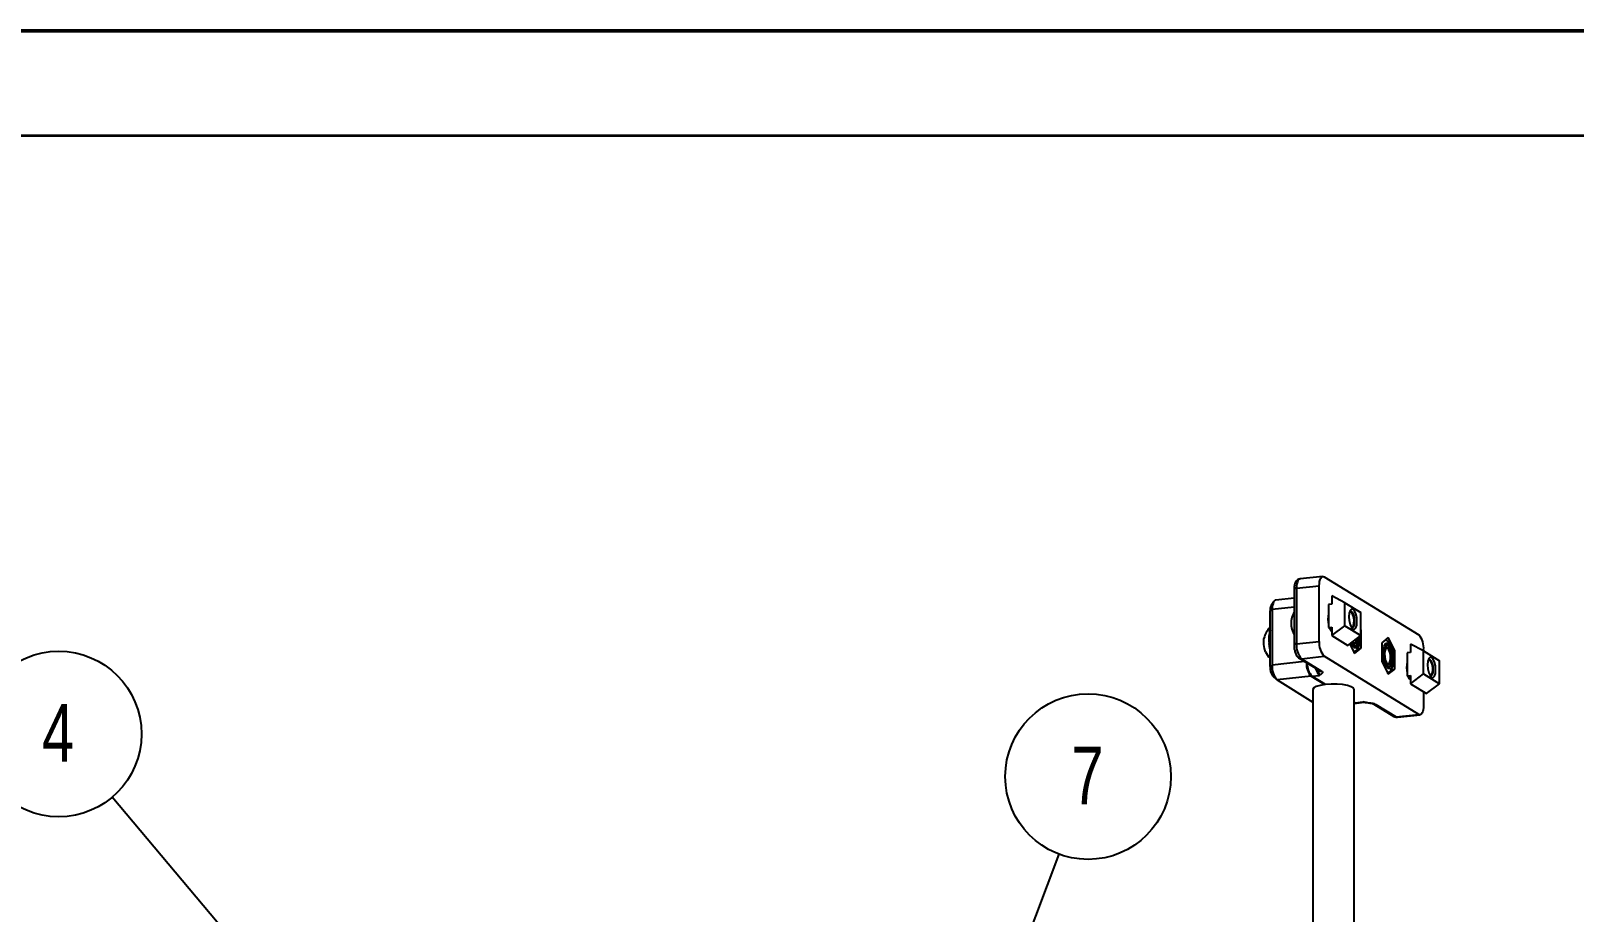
# Model space of a CAD drawing. Header units: millimetres. Extents: x 0 to 279, y 0 to 216.
# Drawn here: x 47.1 to 140.8, y 162.4 to 215.9 of the extents above; entities that cross this region are included whole.
import ezdxf

# ---------------------------------------------------------------- set-up
doc = ezdxf.new("R2010")
doc.units = ezdxf.units.MM
doc.layers.add('PAGE_BORDER', color=7, linetype='Continuous')
doc.layers.add('TITLE_BLOCK_BORDER', color=7, linetype='Continuous')
doc.styles.add('SLDTEXTSTYLE1', font='TXT', dxfattribs={"width": 0.75})
doc.dimstyles.new('SLDDIMSTYLE0', dxfattribs={"dimtxt": 0.18, "dimasz": 3.302, "dimexe": 0, "dimexo": 0.0625, "dimgap": 0, "dimtad": 0, "dimtih": 1, "dimtoh": 1, "dimdec": 0, "dimrnd": 1e-09, "dimzin": 0, "dimdsep": 46, "dimtxsty": 'Standard', "dimsah": 1, "dimcen": 0.09, "dimadec": 0, "dimazin": 0, "dimtfac": 3.302, "dimtdec": 0, "dimtofl": 0, "dimtmove": 0, "dimatfit": 3, "dimfxl": 1, "dimfrac": 2, "dimtolj": 1, "dimtzin": 0, "dimarcsym": 0})
doc.dimstyles.new('SLDDIMSTYLE1', dxfattribs={"dimtxt": 0.18, "dimasz": 1.016, "dimexe": 0, "dimexo": 0.0625, "dimgap": 0, "dimtad": 0, "dimtih": 1, "dimtoh": 1, "dimdec": 0, "dimrnd": 1e-09, "dimzin": 0, "dimdsep": 46, "dimtxsty": 'Standard', "dimblk1": 'DOT', "dimblk2": 'DOT', "dimsah": 1, "dimcen": 0.09, "dimadec": 0, "dimazin": 0, "dimtfac": 1.016, "dimtdec": 0, "dimtofl": 0, "dimtmove": 0, "dimatfit": 3, "dimldrblk": 'DOT', "dimfxl": 1, "dimfrac": 2, "dimtolj": 1, "dimtzin": 0, "dimarcsym": 0})

# ---------------------------------------------------------------- blocks, each defined once
blk = doc.blocks.new('SW_NOTE_64')
at = {"layer": 'TITLE_BLOCK_BORDER', "color": 0}
blk.add_circle((-3.243, 3.845), 5.031, dxfattribs=at)
at = {"layer": 'TITLE_BLOCK_BORDER', "color": 0, "insert": (-3.278, 5.669), "char_height": 3.5, "attachment_point": 2, "style": 'SLDTEXTSTYLE1'}
blk.add_mtext('4', dxfattribs=at)
blk = doc.blocks.new('SW_NOTE_66')
at = {"layer": 'TITLE_BLOCK_BORDER', "color": 0}
blk.add_circle((1.764, 4.711), 5.031, dxfattribs=at)
at = {"layer": 'TITLE_BLOCK_BORDER', "color": 0, "insert": (1.728, 6.535), "char_height": 3.5, "attachment_point": 2, "style": 'SLDTEXTSTYLE1'}
blk.add_mtext('7', dxfattribs=at)
blk = doc.blocks.new('_DOT')
at = {"color": 0, "linetype": 'ByBlock', "lineweight": -2}
blk.add_line((-0.5, 0), (-1, 0), dxfattribs=at)
at = {"color": 0, "linetype": 'ByBlock', "const_width": 0.5}
blk.add_lwpolyline([(-0.25, 0, 1), (0.25, 0, 1)], format="xyb", close=True, dxfattribs=at)

msp = doc.modelspace()

# ---------------------------------------------------------------- linework, layer by layer
at = {"color": 7, "linetype": 'Continuous', "lineweight": 50}
msp.add_line((0, 215.9), (279.4, 215.9), dxfattribs=at)
at = {"color": 7, "linetype": 'Continuous', "lineweight": 25}
for p, q in [((123.818, 181.986), (123.817, 178.606)), ((123.97, 182.046), (123.969, 178.666)), ((123.97, 182.046), (125.351, 182.197)), ((125.562, 182.763), (124.181, 182.612)), ((125.351, 178.817), (125.351, 182.197)), ((125.644, 182.742), (131.399, 179.213)), ((122.596, 181.244), (122.429, 180.996)), ((123.818, 181.443), (122.703, 181.321)), ((126.104, 181.079), (125.92, 181.058)), ((125.92, 181.058), (125.92, 179.658)), ((126.104, 181.586), (126.104, 181.079)), ((126.91, 181.167), (126.104, 181.586)), ((126.909, 179.767), (126.91, 181.167)), ((126.91, 181.167), (127.885, 180.569)), ((122.359, 177.29), (122.36, 180.67)), ((122.492, 180.755), (122.36, 180.67)), ((122.492, 180.755), (122.491, 177.375)), ((127.307, 180.595), (127.271, 180.629)), ((127.885, 179.169), (127.885, 180.569)), ((125.92, 179.658), (126.104, 179.678)), ((125.92, 179.658), (126.104, 179.545)), ((126.104, 179.171), (126.909, 179.767)), ((126.104, 179.678), (126.104, 179.171)), ((126.104, 179.171), (127.079, 178.573)), ((126.909, 179.767), (127.885, 179.169)), ((127.079, 178.573), (127.885, 179.169)), ((127.374, 179.69), (127.402, 179.732)), ((127.887, 179.51), (127.885, 179.514)), ((127.885, 179.509), (127.887, 179.51)), ((127.887, 178.395), (127.887, 179.51)), ((123.969, 178.666), (125.351, 178.817)), ((127.207, 178.668), (127.496, 178.076)), ((127.496, 178.076), (127.887, 178.395)), ((127.532, 178.706), (127.57, 178.763)), ((127.693, 178.373), (127.887, 178.395)), ((129.545, 179.05), (129.155, 178.732)), ((129.155, 178.732), (129.155, 177.617)), ((129.524, 178.369), (129.474, 178.416)), ((129.935, 178.254), (129.545, 179.05)), ((129.808, 178.24), (129.935, 178.254)), ((129.935, 177.138), (129.935, 178.254)), ((130.883, 178.655), (130.883, 178.148)), ((131.689, 178.236), (130.883, 178.655)), ((131.689, 176.836), (131.689, 178.236)), ((131.689, 178.236), (132.664, 177.638)), ((131.691, 178.309), (131.691, 178.235)), ((122.491, 177.375), (122.359, 177.29)), ((124.131, 177.79), (125.354, 177.04)), ((124.262, 177.762), (125.643, 177.914)), ((124.262, 177.762), (125.485, 177.012)), ((131.398, 174.385), (125.643, 177.914)), ((129.155, 177.617), (129.545, 176.82)), ((129.581, 177.45), (129.619, 177.507)), ((130.883, 178.148), (130.699, 178.127)), ((130.699, 178.127), (130.699, 176.727)), ((132.086, 177.664), (132.05, 177.698)), ((132.664, 176.238), (132.664, 177.638)), ((122.528, 176.708), (122.745, 176.502)), ((124.856, 176.699), (122.784, 176.471)), ((122.784, 176.471), (124.968, 175.132)), ((124.856, 176.699), (125.685, 176.19)), ((124.902, 176.704), (125.362, 176.754)), ((125.731, 176.195), (124.902, 176.704)), ((129.545, 176.82), (129.935, 177.138)), ((129.738, 177.117), (129.935, 177.138)), ((130.699, 176.727), (130.883, 176.747)), ((130.699, 176.727), (130.883, 176.614)), ((130.883, 176.24), (131.689, 176.836)), ((130.883, 176.747), (130.883, 176.24)), ((131.689, 176.836), (132.664, 176.238)), ((132.153, 176.759), (132.181, 176.801)), ((124.968, 175.897), (124.963, 153.734)), ((125.685, 176.223), (125.685, 176.19)), ((127.463, 153.464), (127.468, 175.896)), ((130.883, 176.24), (131.858, 175.642)), ((131.691, 175.745), (131.69, 174.929)), ((131.858, 175.642), (132.664, 176.238)), ((127.535, 175.089), (127.468, 175.13)), ((127.468, 175.097), (127.489, 175.084)), ((127.468, 175.051), (127.571, 175.062)), ((127.535, 175.089), (127.995, 175.139)), ((127.617, 175.068), (128.078, 175.118)), ((128.078, 175.114), (128.1, 175.118)), ((128.663, 175.011), (129.886, 174.261)), ((128.794, 174.983), (130.016, 174.233)), ((130.016, 174.233), (131.398, 174.385)), ((130.098, 174.212), (131.48, 174.363))]:
    msp.add_line(p, q, dxfattribs=at)
at = {"color": 8, "linetype": 'Continuous', "lineweight": 25}
for p, q in [((123.818, 180.9), (122.492, 180.755)), ((124.457, 177.591), (122.491, 177.375)), ((127.489, 175.084), (127.468, 175.081))]:
    msp.add_line(p, q, dxfattribs=at)
at = {"color": 8, "linetype": 'Continuous', "lineweight": 25, "flags": 128}
for points in [[(123.97, 182.046), (123.927, 182.04), (123.89, 182.031), (123.859, 182.021), (123.836, 182.01), (123.822, 181.998), (123.818, 181.986)], [(124.181, 182.612), (124.151, 182.604), (124.1, 182.568), (124.056, 182.505), (124.02, 182.418), (123.993, 182.309), (123.976, 182.183), (123.97, 182.046)], [(127.803, 179.108), (127.801, 178.872), (127.764, 178.645)], [(123.969, 178.666), (123.926, 178.66), (123.889, 178.652), (123.858, 178.642), (123.835, 178.63), (123.821, 178.618), (123.817, 178.606)], [(127.764, 178.645), (127.695, 178.484), (127.602, 178.408), (127.497, 178.427), (127.391, 178.538), (127.298, 178.728), (127.296, 178.733)], [(128.079, 175.118), (128.053, 175.118), (127.995, 175.139)], [(130.016, 174.233), (130.073, 174.212), (130.098, 174.212)]]:
    msp.add_lwpolyline(points, dxfattribs=at)
at = {"color": 7, "linetype": 'Continuous', "lineweight": 25, "flags": 128}
for points in [[(125.351, 182.197), (125.357, 182.335), (125.374, 182.461), (125.401, 182.569), (125.437, 182.657), (125.482, 182.72), (125.532, 182.756), (125.587, 182.763), (125.644, 182.742)], [(122.703, 181.321), (122.673, 181.313), (122.622, 181.277), (122.578, 181.214), (122.542, 181.127), (122.515, 181.018), (122.498, 180.893), (122.492, 180.755)], [(127.153, 180.317), (127.172, 180.075), (127.225, 179.847), (127.304, 179.668), (127.397, 179.564), (127.49, 179.553), (127.57, 179.635), (127.623, 179.799), (127.641, 180.018), (127.623, 180.261), (127.57, 180.489), (127.491, 180.668), (127.397, 180.771), (127.304, 180.783), (127.225, 180.7), (127.172, 180.537), (127.153, 180.317)], [(127.467, 180.089), (127.445, 180.273), (127.399, 180.439), (127.335, 180.562), (127.263, 180.623), (127.194, 180.613), (127.189, 180.609)], [(127.316, 179.649), (127.375, 179.649), (127.44, 179.717), (127.484, 179.852), (127.499, 180.033), (127.484, 180.234), (127.44, 180.422), (127.375, 180.571), (127.298, 180.656), (127.221, 180.665), (127.205, 180.657)], [(127.29, 179.692), (127.301, 179.687), (127.37, 179.698), (127.426, 179.778), (127.46, 179.915), (127.467, 180.089)], [(123.754, 179.358), (123.811, 179.245), (123.817, 179.235)], [(121.976, 178.625), (121.974, 178.861), (121.992, 178.997)], [(122.081, 178.186), (122.015, 178.386), (121.976, 178.625)], [(122.359, 178.303), (122.344, 178.376), (122.3, 178.696)], [(127.344, 178.769), (127.347, 178.761), (127.434, 178.61), (127.528, 178.538), (127.619, 178.553), (127.693, 178.655), (127.74, 178.83), (127.755, 179.053), (127.754, 179.072)], [(127.624, 178.819), (127.57, 178.701), (127.498, 178.657), (127.417, 178.693), (127.355, 178.777)], [(127.384, 178.799), (127.419, 178.754), (127.491, 178.714), (127.557, 178.746), (127.607, 178.845), (127.632, 178.982)], [(127.685, 178.731), (127.623, 178.59), (127.551, 178.533)], [(127.65, 178.995), (127.65, 178.992), (127.624, 178.819)], [(127.72, 179.047), (127.717, 178.933), (127.685, 178.731)], [(129.278, 178.482), (129.347, 178.643), (129.44, 178.718), (129.545, 178.7), (129.651, 178.589), (129.744, 178.399), (129.813, 178.153), (129.849, 177.881), (129.849, 177.616), (129.812, 177.389), (129.743, 177.228), (129.65, 177.152), (129.545, 177.171), (129.439, 177.282), (129.346, 177.471), (129.277, 177.717), (129.241, 177.989), (129.241, 178.255), (129.278, 178.482)], [(129.768, 177.479), (129.8, 177.681), (129.797, 177.917), (129.76, 178.156), (129.694, 178.365), (129.608, 178.516), (129.513, 178.589), (129.423, 178.573), (129.349, 178.471), (129.301, 178.297), (129.287, 178.074), (129.307, 177.832), (129.359, 177.604), (129.437, 177.421), (129.529, 177.307), (129.623, 177.278), (129.707, 177.338), (129.768, 177.479)], [(129.287, 178.134), (129.313, 178.297), (129.366, 178.414), (129.439, 178.459), (129.52, 178.422), (129.596, 178.311), (129.657, 178.141), (129.693, 177.939), (129.698, 177.736), (129.672, 177.562), (129.619, 177.444), (129.546, 177.4), (129.465, 177.437), (129.388, 177.548), (129.337, 177.685)], [(129.506, 178.384), (129.435, 178.4), (129.373, 178.344), (129.331, 178.225), (129.314, 178.062), (129.325, 177.878), (129.363, 177.702), (129.421, 177.561), (129.492, 177.476), (129.563, 177.461), (129.625, 177.516), (129.667, 177.635), (129.684, 177.799), (129.673, 177.983), (129.635, 178.158), (129.577, 178.299), (129.506, 178.384)], [(129.455, 178.59), (129.526, 178.56), (129.618, 178.446), (129.695, 178.263), (129.748, 178.035), (129.768, 177.793), (129.753, 177.57), (129.706, 177.395), (129.632, 177.293), (129.6, 177.277)], [(131.933, 177.386), (131.951, 177.144), (132.004, 176.916), (132.083, 176.737), (132.176, 176.633), (132.27, 176.622), (132.349, 176.704), (132.402, 176.868), (132.42, 177.087), (132.402, 177.33), (132.349, 177.558), (132.27, 177.737), (132.177, 177.84), (132.083, 177.852), (132.004, 177.769), (131.951, 177.606), (131.933, 177.386)], [(132.069, 176.761), (132.088, 176.754), (132.156, 176.772), (132.21, 176.859), (132.241, 177.002), (132.245, 177.178), (132.221, 177.362), (132.172, 177.524), (132.107, 177.641), (132.035, 177.695), (131.967, 177.676)], [(132.095, 176.718), (132.154, 176.718), (132.219, 176.786), (132.263, 176.921), (132.278, 177.102), (132.263, 177.303), (132.219, 177.491), (132.154, 177.64), (132.077, 177.725), (132, 177.734), (131.984, 177.726)], [(130.883, 176.491), (130.819, 176.569), (130.757, 176.691)], [(125.685, 176.19), (125.395, 176.141), (125.168, 176.073), (125.022, 175.991), (124.969, 175.902), (124.968, 175.897)], [(127.468, 175.896), (127.427, 175.979), (127.288, 176.064), (127.063, 176.136), (126.769, 176.188), (126.43, 176.216), (126.075, 176.219), (125.731, 176.195)], [(127.489, 175.084), (127.546, 175.063), (127.594, 175.068)], [(127.617, 175.068), (127.592, 175.068), (127.535, 175.089)], [(131.69, 174.929), (131.685, 174.792), (131.668, 174.666), (131.641, 174.557), (131.604, 174.47), (131.56, 174.407), (131.51, 174.371), (131.455, 174.363), (131.398, 174.385)]]:
    msp.add_lwpolyline(points, dxfattribs=at)
at = {"color": 7, "linetype": 'Continuous', "lineweight": 25}
for centre, radius, start, end in [((122.946, 180.716), 0.588, 151.59678, 184.49804), ((125.047, 179.91), 1.406, 169.41074, 203.12569), ((124.959, 179.9), 1.322, 149.75222, 168.29995), ((127.252, 180.158), 1.376, 165.41198, 194.56033), ((123.286, 178.729), 1.322, 134.52268, 168.29995), ((124.581, 178.945), 2.295, 165.50472, 186.23734), ((126.484, 179.8), 0.536, 199.30269, 224.80511), ((130.488, 178.419), 1.208, 354.77573, 41.08628), ((123.286, 178.729), 1.322, 204.23648, 225.44964), ((125.172, 178.556), 1.208, 174.77573, 221.08628), ((126.553, 178.707), 1.208, 174.77573, 221.08628), ((123.232, 177.227), 0.875, 175.91572, 216.42318), ((123.694, 177.265), 1.208, 174.77573, 221.08628), ((125.735, 177.473), 1.171, 177.46402, 221.34046), ((125.766, 177.468), 1.154, 178.66204, 221.47111), ((132.099, 177.227), 1.442, 166.08987, 193.88244)]:
    msp.add_arc(centre, radius, start, end, dxfattribs=at)
at = {"color": 8, "linetype": 'Continuous', "lineweight": 25}
for centre, radius, start, end in [((124.237, 177.965), 0.205, 238.62333, 276.84036), ((125.888, 177.317), 0.77, 190.43629, 226.91756), ((125.46, 177.215), 0.205, 238.71155, 276.83954), ((128.769, 175.186), 0.205, 238.31888, 276.84316), ((129.992, 174.436), 0.205, 238.71155, 276.83954)]:
    msp.add_arc(centre, radius, start, end, dxfattribs=at)
at = {"color": 7, "linetype": 'Continuous', "lineweight": 25}
for points, knots in [([(124.181, 182.605), (124.159, 182.603), (124.093, 182.6), (123.999, 182.538), (123.913, 182.439), (123.853, 182.3), (123.822, 182.144), (123.819, 182.028), (123.818, 181.986)], [0, 0, 0, 0, 0.083355, 0.245419, 0.406562, 0.605811, 0.856473, 1, 1, 1, 1]), ([(127.409, 178.184), (127.429, 178.184), (127.5, 178.183), (127.606, 178.255), (127.708, 178.381), (127.767, 178.53), (127.809, 178.725), (127.828, 178.91), (127.818, 179.06), (127.814, 179.116)], [0, 0, 0, 0, 0.055844, 0.205999, 0.354056, 0.560938, 0.668527, 0.876315, 1, 1, 1, 1]), ([(123.817, 178.606), (123.818, 178.566), (123.821, 178.449), (123.852, 178.25), (123.924, 178.033), (124.013, 177.879), (124.101, 177.813), (124.131, 177.79)], [0, 0, 0, 0, 0.122733, 0.357373, 0.598071, 0.861622, 1, 1, 1, 1]), ([(129.454, 176.926), (129.465, 176.925), (129.529, 176.919), (129.635, 176.983), (129.737, 177.094), (129.811, 177.255), (129.86, 177.471), (129.876, 177.736), (129.857, 178.015), (129.805, 178.284), (129.724, 178.528), (129.619, 178.716), (129.501, 178.846), (129.401, 178.882), (129.358, 178.897)], [0, 0, 0, 0, 0.01633, 0.09092, 0.162268, 0.245306, 0.345977, 0.44702, 0.54541, 0.643377, 0.742535, 0.845553, 0.93398, 1, 1, 1, 1]), ([(125.485, 177.012), (125.509, 176.991), (125.566, 176.94), (125.51, 176.85), (125.415, 176.789), (125.362, 176.755), (125.362, 176.754)], [0, 0, 0, 0, 0.247749, 0.586729, 0.997819, 1, 1, 1, 1]), ([(127.995, 175.139), (127.996, 175.139), (128.127, 175.125), (128.364, 175.1), (128.652, 175.048), (128.752, 175.002), (128.794, 174.983)], [0, 0, 0, 0, 0.002181, 0.413271, 0.752251, 1, 1, 1, 1]), ([(128.098, 175.118), (128.141, 175.113), (128.258, 175.101), (128.426, 175.077), (128.572, 175.044), (128.643, 175.023), (128.667, 175.008), (128.663, 175.011), (128.663, 175.011)], [0, 0, 0, 0, 0.169631, 0.466244, 0.713738, 0.878702, 0.996595, 1, 1, 1, 1]), ([(129.886, 174.261), (129.933, 174.237), (130, 174.202), (130.076, 174.215), (130.098, 174.219)], [0, 0, 0, 0, 0.699491, 1, 1, 1, 1])]:
    msp.add_open_spline(points, degree=3, knots=knots, dxfattribs=at)
at = {"color": 8, "linetype": 'Continuous', "lineweight": 25}
for points, knots in [([(125.362, 176.754), (125.362, 176.755), (125.36, 176.762), (125.348, 176.805), (125.336, 176.908), (125.316, 177.025), (125.309, 177.068)], [0, 0, 0, 0, 0.004194, 0.120349, 0.678826, 1, 1, 1, 1]), ([(128.099, 175.126), (128.083, 175.125), (128.049, 175.123), (128.014, 175.134), (127.996, 175.139), (127.995, 175.139)], [0, 0, 0, 0, 0.492969, 0.982329, 1, 1, 1, 1])]:
    msp.add_open_spline(points, degree=3, knots=knots, dxfattribs=at)
at = {"layer": 'PAGE_BORDER', "lineweight": 35}
msp.add_line((6.35, 209.55), (273.05, 209.55), dxfattribs=at)

# ---------------------------------------------------------------- block references
at = {"layer": 'TITLE_BLOCK_BORDER'}
for name, p in [('SW_NOTE_64', (52.006, 169.345)), ('SW_NOTE_66', (109.541, 165.892))]:
    msp.add_blockref(name, p, dxfattribs=at)

# ---------------------------------------------------------------- leaders
for points, dimstyle in [([(62.726, 156.634), (52.006, 169.345)], 'SLDDIMSTYLE0'), ([(105.472, 155.022), (109.541, 165.892)], 'SLDDIMSTYLE1')]:
    msp.add_leader(points, dimstyle=dimstyle, dxfattribs=at)

doc.saveas('drawing.dxf')
